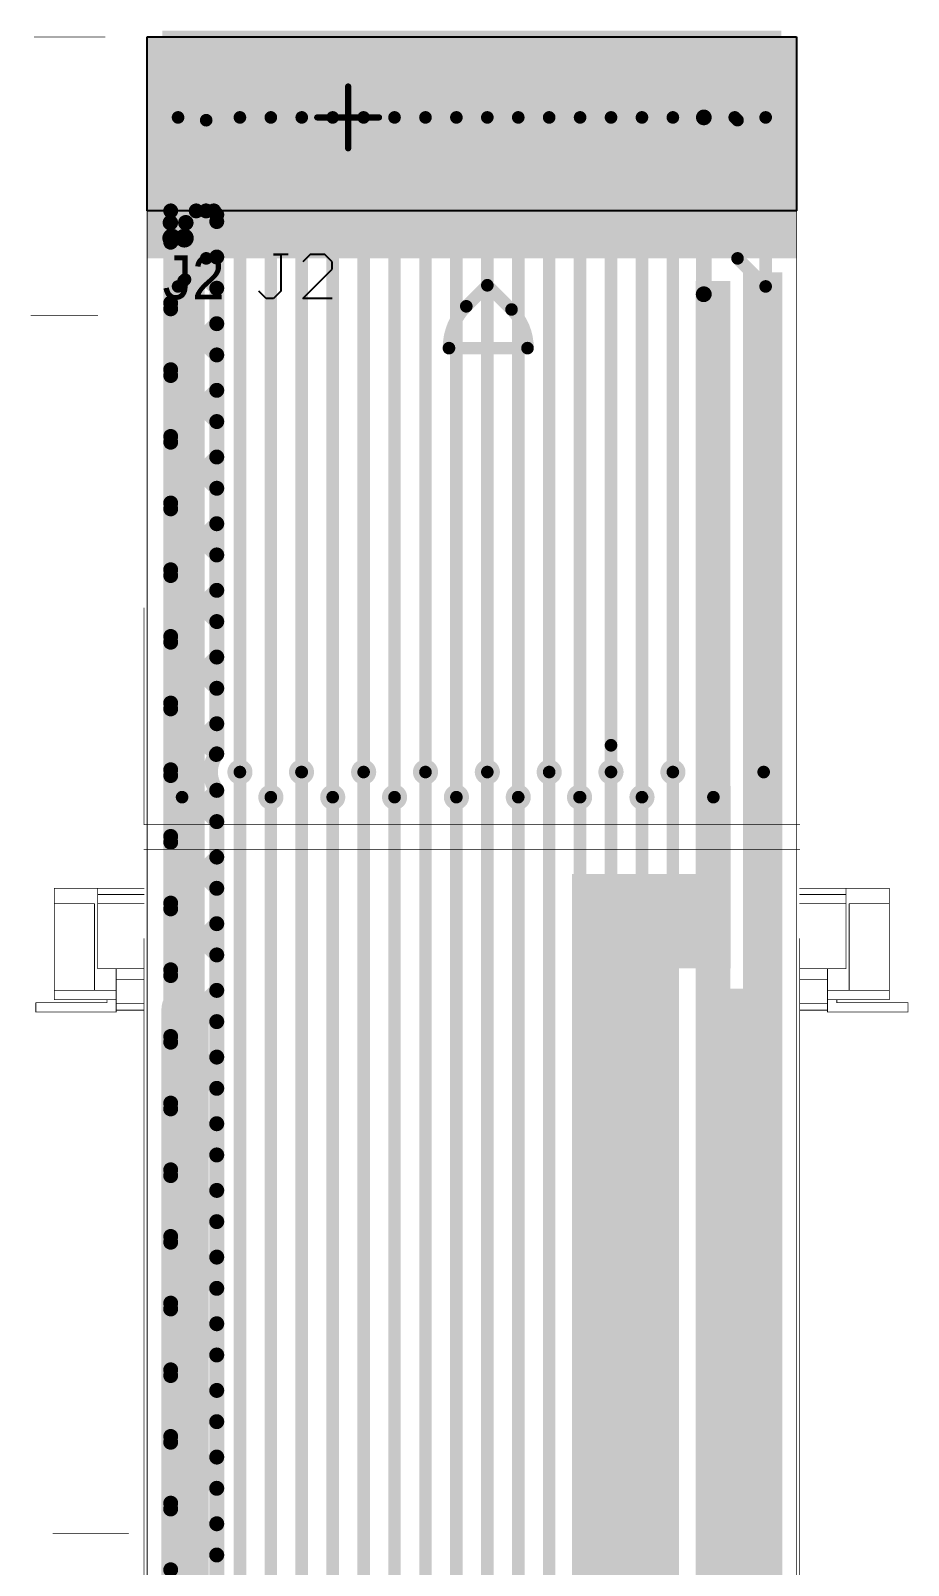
# Model space of a CAD drawing. Header units: millimetres. Extents: x 235 to 830, y 272 to 692.
# Drawn here: x 508.04 to 522.23, y 576.11 to 600.92 of the extents above; entities that cross this region are included whole.
import ezdxf

# ---------------------------------------------------------------- set-up
doc = ezdxf.new("R2010")
doc.units = ezdxf.units.MM
for name, color, linetype in [('BottomLayer', 5, 'Continuous'), ('BottomOverlay', 54, 'Continuous'), ('BottomPaste', 16, 'Continuous'), ('BottomSolder', 6, 'Continuous'), ('KeepOutLayer', 6, 'Continuous'), ('Mechanical1', 6, 'Continuous'), ('Mechanical15', 56, 'Continuous'), ('Mechanical2', 216, 'Continuous'), ('Mechanical4', 56, 'Continuous'), ('MultiLayer', 9, 'Continuous'), ('TopLayer', 1, 'Continuous'), ('TopOverlay', 2, 'Continuous'), ('TopPaste', 8, 'Continuous'), ('TopSolder', 216, 'Continuous'), ('ViaHoleLayer', 16, 'Continuous')]:
    doc.layers.add(name, color=color, linetype=linetype)

# ---------------------------------------------------------------- blocks, each defined once
blk = doc.blocks.new('FFC_PADS_LID_9')
at = {"layer": 'BottomLayer'}
for points in [[(-4.85, 1.3), (-5.15, 1.3), (-4.85, -1.3), (-5.15, -1.3)], [(-4.35, 1.3), (-4.65, 1.3), (-4.35, -1.3), (-4.65, -1.3)], [(-3.85, 1.3), (-4.15, 1.3), (-3.85, -1.3), (-4.15, -1.3)], [(-3.35, 1.3), (-3.65, 1.3), (-3.35, -1.3), (-3.65, -1.3)], [(-2.85, 1.3), (-3.15, 1.3), (-2.85, -1.3), (-3.15, -1.3)], [(-2.35, 1.3), (-2.65, 1.3), (-2.35, -1.3), (-2.65, -1.3)], [(-1.85, 1.3), (-2.15, 1.3), (-1.85, -1.3), (-2.15, -1.3)], [(-1.35, 1.3), (-1.65, 1.3), (-1.35, -1.3), (-1.65, -1.3)], [(-0.85, 1.3), (-1.15, 1.3), (-0.85, -1.3), (-1.15, -1.3)], [(-0.35, 1.3), (-0.65, 1.3), (-0.35, -1.3), (-0.65, -1.3)], [(0.15, 1.3), (-0.15, 1.3), (0.15, -1.3), (-0.15, -1.3)], [(0.65, 1.3), (0.35, 1.3), (0.65, -1.3), (0.35, -1.3)], [(1.15, 1.3), (0.85, 1.3), (1.15, -1.3), (0.85, -1.3)], [(1.65, 1.3), (1.35, 1.3), (1.65, -1.3), (1.35, -1.3)], [(2.15, 1.3), (1.85, 1.3), (2.15, -1.3), (1.85, -1.3)], [(2.65, 1.3), (2.35, 1.3), (2.65, -1.3), (2.35, -1.3)], [(3.15, 1.3), (2.85, 1.3), (3.15, -1.3), (2.85, -1.3)], [(3.65, 1.3), (3.35, 1.3), (3.65, -1.3), (3.35, -1.3)], [(4.15, 1.3), (3.85, 1.3), (4.15, -1.3), (3.85, -1.3)], [(4.65, 1.3), (4.35, 1.3), (4.65, -1.3), (4.35, -1.3)]]:
    blk.add_solid(points, dxfattribs=at)
at = {"layer": 'BottomPaste'}
for points in [[(-4.85, 1.3), (-5.15, 1.3), (-4.85, -1.3), (-5.15, -1.3)], [(-4.35, 1.3), (-4.65, 1.3), (-4.35, -1.3), (-4.65, -1.3)], [(-3.85, 1.3), (-4.15, 1.3), (-3.85, -1.3), (-4.15, -1.3)], [(-3.35, 1.3), (-3.65, 1.3), (-3.35, -1.3), (-3.65, -1.3)], [(-2.85, 1.3), (-3.15, 1.3), (-2.85, -1.3), (-3.15, -1.3)], [(-2.35, 1.3), (-2.65, 1.3), (-2.35, -1.3), (-2.65, -1.3)], [(-1.85, 1.3), (-2.15, 1.3), (-1.85, -1.3), (-2.15, -1.3)], [(-1.35, 1.3), (-1.65, 1.3), (-1.35, -1.3), (-1.65, -1.3)], [(-0.85, 1.3), (-1.15, 1.3), (-0.85, -1.3), (-1.15, -1.3)], [(-0.35, 1.3), (-0.65, 1.3), (-0.35, -1.3), (-0.65, -1.3)], [(0.15, 1.3), (-0.15, 1.3), (0.15, -1.3), (-0.15, -1.3)], [(0.65, 1.3), (0.35, 1.3), (0.65, -1.3), (0.35, -1.3)], [(1.15, 1.3), (0.85, 1.3), (1.15, -1.3), (0.85, -1.3)], [(1.65, 1.3), (1.35, 1.3), (1.65, -1.3), (1.35, -1.3)], [(2.15, 1.3), (1.85, 1.3), (2.15, -1.3), (1.85, -1.3)], [(2.65, 1.3), (2.35, 1.3), (2.65, -1.3), (2.35, -1.3)], [(3.15, 1.3), (2.85, 1.3), (3.15, -1.3), (2.85, -1.3)], [(3.65, 1.3), (3.35, 1.3), (3.65, -1.3), (3.35, -1.3)], [(4.15, 1.3), (3.85, 1.3), (4.15, -1.3), (3.85, -1.3)], [(4.65, 1.3), (4.35, 1.3), (4.65, -1.3), (4.35, -1.3)]]:
    blk.add_solid(points, dxfattribs=at)
at = {"layer": 'BottomSolder'}
for points in [[(-4.748, 1.402), (-5.252, 1.402), (-4.748, -1.402), (-5.252, -1.402)], [(-4.248, 1.402), (-4.752, 1.402), (-4.248, -1.402), (-4.752, -1.402)], [(-3.748, 1.402), (-4.252, 1.402), (-3.748, -1.402), (-4.252, -1.402)], [(-3.248, 1.402), (-3.752, 1.402), (-3.248, -1.402), (-3.752, -1.402)], [(-2.748, 1.402), (-3.252, 1.402), (-2.748, -1.402), (-3.252, -1.402)], [(-2.248, 1.402), (-2.752, 1.402), (-2.248, -1.402), (-2.752, -1.402)], [(-1.748, 1.402), (-2.252, 1.402), (-1.748, -1.402), (-2.252, -1.402)], [(-1.248, 1.402), (-1.752, 1.402), (-1.248, -1.402), (-1.752, -1.402)], [(-0.748, 1.402), (-1.252, 1.402), (-0.748, -1.402), (-1.252, -1.402)], [(-0.248, 1.402), (-0.752, 1.402), (-0.248, -1.402), (-0.752, -1.402)], [(0.252, 1.402), (-0.252, 1.402), (0.252, -1.402), (-0.252, -1.402)], [(0.752, 1.402), (0.248, 1.402), (0.752, -1.402), (0.248, -1.402)], [(1.252, 1.402), (0.748, 1.402), (1.252, -1.402), (0.748, -1.402)], [(1.752, 1.402), (1.248, 1.402), (1.752, -1.402), (1.248, -1.402)], [(2.252, 1.402), (1.748, 1.402), (2.252, -1.402), (1.748, -1.402)], [(2.752, 1.402), (2.248, 1.402), (2.752, -1.402), (2.248, -1.402)], [(3.252, 1.402), (2.748, 1.402), (3.252, -1.402), (2.748, -1.402)], [(3.752, 1.402), (3.248, 1.402), (3.752, -1.402), (3.248, -1.402)], [(4.252, 1.402), (3.748, 1.402), (4.252, -1.402), (3.748, -1.402)], [(4.752, 1.402), (4.248, 1.402), (4.752, -1.402), (4.248, -1.402)]]:
    blk.add_solid(points, dxfattribs=at)
at = {"layer": 'Mechanical15', "const_width": 0.1}
for points in [[(1.75, 0.5), (1.75, -0.5)], [(2.25, 0), (1.25, 0)]]:
    blk.add_lwpolyline(points, dxfattribs=at)
at = {"layer": 'Mechanical15', "const_width": 0.05}
for points in [[(1.725, 0.5, 1), (1.775, 0.5, 1)], [(1.225, 0, 1), (1.275, 0, 1)], [(2.225, 0, 1), (2.275, 0, 1)], [(1.725, -0.5, 1), (1.775, -0.5, 1)]]:
    blk.add_lwpolyline(points, format="xyb", close=True, dxfattribs=at)
at = {"layer": 'TopLayer'}
for points in [[(-4.85, 1.3), (-5.15, 1.3), (-4.85, -1.3), (-5.15, -1.3)], [(-4.35, 1.3), (-4.65, 1.3), (-4.35, -1.3), (-4.65, -1.3)], [(-3.85, 1.3), (-4.15, 1.3), (-3.85, -1.3), (-4.15, -1.3)], [(-3.35, 1.3), (-3.65, 1.3), (-3.35, -1.3), (-3.65, -1.3)], [(-2.85, 1.3), (-3.15, 1.3), (-2.85, -1.3), (-3.15, -1.3)], [(-2.35, 1.3), (-2.65, 1.3), (-2.35, -1.3), (-2.65, -1.3)], [(-1.85, 1.3), (-2.15, 1.3), (-1.85, -1.3), (-2.15, -1.3)], [(-1.35, 1.3), (-1.65, 1.3), (-1.35, -1.3), (-1.65, -1.3)], [(-0.85, 1.3), (-1.15, 1.3), (-0.85, -1.3), (-1.15, -1.3)], [(-0.35, 1.3), (-0.65, 1.3), (-0.35, -1.3), (-0.65, -1.3)], [(0.15, 1.3), (-0.15, 1.3), (0.15, -1.3), (-0.15, -1.3)], [(0.65, 1.3), (0.35, 1.3), (0.65, -1.3), (0.35, -1.3)], [(1.15, 1.3), (0.85, 1.3), (1.15, -1.3), (0.85, -1.3)], [(1.65, 1.3), (1.35, 1.3), (1.65, -1.3), (1.35, -1.3)], [(2.15, 1.3), (1.85, 1.3), (2.15, -1.3), (1.85, -1.3)], [(2.65, 1.3), (2.35, 1.3), (2.65, -1.3), (2.35, -1.3)], [(3.15, 1.3), (2.85, 1.3), (3.15, -1.3), (2.85, -1.3)], [(3.65, 1.3), (3.35, 1.3), (3.65, -1.3), (3.35, -1.3)], [(4.15, 1.3), (3.85, 1.3), (4.15, -1.3), (3.85, -1.3)], [(4.65, 1.3), (4.35, 1.3), (4.65, -1.3), (4.35, -1.3)]]:
    blk.add_solid(points, dxfattribs=at)
at = {"layer": 'TopOverlay'}
for points, const_width in [([(4.625, 1.702, 1), (4.375, 1.702, 1)], 0.25), ([(4.312, 1.702, 1), (4.437, 1.702, 1)], 0.125), ([(4.562, 1.702, 1), (4.687, 1.702, 1)], 0.125)]:
    blk.add_lwpolyline(points, format="xyb", close=True, dxfattribs=dict(at, const_width=const_width))
at = {"layer": 'TopPaste'}
for points in [[(-4.85, 1.3), (-5.15, 1.3), (-4.85, -1.3), (-5.15, -1.3)], [(-4.35, 1.3), (-4.65, 1.3), (-4.35, -1.3), (-4.65, -1.3)], [(-3.85, 1.3), (-4.15, 1.3), (-3.85, -1.3), (-4.15, -1.3)], [(-3.35, 1.3), (-3.65, 1.3), (-3.35, -1.3), (-3.65, -1.3)], [(-2.85, 1.3), (-3.15, 1.3), (-2.85, -1.3), (-3.15, -1.3)], [(-2.35, 1.3), (-2.65, 1.3), (-2.35, -1.3), (-2.65, -1.3)], [(-1.85, 1.3), (-2.15, 1.3), (-1.85, -1.3), (-2.15, -1.3)], [(-1.35, 1.3), (-1.65, 1.3), (-1.35, -1.3), (-1.65, -1.3)], [(-0.85, 1.3), (-1.15, 1.3), (-0.85, -1.3), (-1.15, -1.3)], [(-0.35, 1.3), (-0.65, 1.3), (-0.35, -1.3), (-0.65, -1.3)], [(0.15, 1.3), (-0.15, 1.3), (0.15, -1.3), (-0.15, -1.3)], [(0.65, 1.3), (0.35, 1.3), (0.65, -1.3), (0.35, -1.3)], [(1.15, 1.3), (0.85, 1.3), (1.15, -1.3), (0.85, -1.3)], [(1.65, 1.3), (1.35, 1.3), (1.65, -1.3), (1.35, -1.3)], [(2.15, 1.3), (1.85, 1.3), (2.15, -1.3), (1.85, -1.3)], [(2.65, 1.3), (2.35, 1.3), (2.65, -1.3), (2.35, -1.3)], [(3.15, 1.3), (2.85, 1.3), (3.15, -1.3), (2.85, -1.3)], [(3.65, 1.3), (3.35, 1.3), (3.65, -1.3), (3.35, -1.3)], [(4.15, 1.3), (3.85, 1.3), (4.15, -1.3), (3.85, -1.3)], [(4.65, 1.3), (4.35, 1.3), (4.65, -1.3), (4.35, -1.3)]]:
    blk.add_solid(points, dxfattribs=at)
at = {"layer": 'TopSolder'}
for points in [[(-4.748, 1.402), (-5.252, 1.402), (-4.748, -1.402), (-5.252, -1.402)], [(-4.248, 1.402), (-4.752, 1.402), (-4.248, -1.402), (-4.752, -1.402)], [(-3.748, 1.402), (-4.252, 1.402), (-3.748, -1.402), (-4.252, -1.402)], [(-3.248, 1.402), (-3.752, 1.402), (-3.248, -1.402), (-3.752, -1.402)], [(-2.748, 1.402), (-3.252, 1.402), (-2.748, -1.402), (-3.252, -1.402)], [(-2.248, 1.402), (-2.752, 1.402), (-2.248, -1.402), (-2.752, -1.402)], [(-1.748, 1.402), (-2.252, 1.402), (-1.748, -1.402), (-2.252, -1.402)], [(-1.248, 1.402), (-1.752, 1.402), (-1.248, -1.402), (-1.752, -1.402)], [(-0.748, 1.402), (-1.252, 1.402), (-0.748, -1.402), (-1.252, -1.402)], [(-0.248, 1.402), (-0.752, 1.402), (-0.248, -1.402), (-0.752, -1.402)], [(0.252, 1.402), (-0.252, 1.402), (0.252, -1.402), (-0.252, -1.402)], [(0.752, 1.402), (0.248, 1.402), (0.752, -1.402), (0.248, -1.402)], [(1.252, 1.402), (0.748, 1.402), (1.252, -1.402), (0.748, -1.402)], [(1.752, 1.402), (1.248, 1.402), (1.752, -1.402), (1.248, -1.402)], [(2.252, 1.402), (1.748, 1.402), (2.252, -1.402), (1.748, -1.402)], [(2.752, 1.402), (2.248, 1.402), (2.752, -1.402), (2.248, -1.402)], [(3.252, 1.402), (2.748, 1.402), (3.252, -1.402), (2.748, -1.402)], [(3.752, 1.402), (3.248, 1.402), (3.752, -1.402), (3.248, -1.402)], [(4.252, 1.402), (3.748, 1.402), (4.252, -1.402), (3.748, -1.402)], [(4.752, 1.402), (4.248, 1.402), (4.752, -1.402), (4.248, -1.402)]]:
    blk.add_solid(points, dxfattribs=at)

msp = doc.modelspace()

# ---------------------------------------------------------------- linework, layer by layer
at = {"layer": 'BottomLayer'}
for p, q in [((509.924, 598.005), (509.924, 600.816)), ((509.924, 600.816), (520.424, 600.816)), ((520.424, 600.816), (520.424, 598.005)), ((520.424, 598.005), (509.924, 598.005))]:
    msp.add_line(p, q, dxfattribs=at)
for points, const_width in [([(510.424, 596.784), (510.424, 599.516)], 0.203), ([(510.879, 597.238), (510.879, 599.471)], 0.203), ([(511.424, 588.935), (511.424, 599.516)], 0.203), ([(511.924, 588.529), (511.924, 599.516)], 0.203), ([(512.424, 588.935), (512.424, 599.516)], 0.203), ([(512.924, 588.529), (512.924, 599.516)], 0.203), ([(513.424, 588.935), (513.424, 599.516)], 0.203), ([(513.924, 588.529), (513.924, 599.516)], 0.203), ([(514.424, 588.935), (514.424, 599.516)], 0.203), ([(514.924, 588.529), (514.924, 599.516)], 0.203), ([(515.424, 588.935), (515.424, 599.516)], 0.203), ([(515.924, 588.529), (515.924, 599.516)], 0.203), ([(516.424, 588.935), (516.424, 599.516)], 0.203), ([(516.924, 588.529), (516.924, 599.516)], 0.203), ([(517.424, 589.368), (517.424, 599.516)], 0.203), ([(517.924, 588.529), (517.924, 599.516)], 0.203), ([(518.424, 588.935), (518.424, 599.516)], 0.203), ([(518.924, 596.659), (518.924, 599.516)], 0.254), ([(519.424, 599.516), (519.469, 599.471)], 0.203), ([(519.469, 597.238), (519.469, 599.471)], 0.203), ([(519.924, 596.784), (519.924, 599.516)], 0.203), ([(510.514, 596.874), (510.879, 597.238)], 0.203), ([(519.469, 597.238), (519.924, 596.784)], 0.203), ([(510.514, 588.529), (510.514, 596.874)], 0.635), ([(518.922, 596.657), (518.924, 596.659)], 0.254), ([(517.423, 588.936), (517.423, 589.367)], 0.203)]:
    msp.add_lwpolyline(points, dxfattribs=dict(at, const_width=const_width))
for points, const_width in [([(510.373, 599.516, 1), (510.475, 599.516, 1)], 0.102), ([(510.828, 599.471, 1), (510.93, 599.471, 1)], 0.102), ([(511.373, 599.516, 1), (511.475, 599.516, 1)], 0.102), ([(511.873, 599.516, 1), (511.975, 599.516, 1)], 0.102), ([(512.373, 599.516, 1), (512.475, 599.516, 1)], 0.102), ([(512.873, 599.516, 1), (512.975, 599.516, 1)], 0.102), ([(513.373, 599.516, 1), (513.475, 599.516, 1)], 0.102), ([(513.873, 599.516, 1), (513.975, 599.516, 1)], 0.102), ([(514.373, 599.516, 1), (514.475, 599.516, 1)], 0.102), ([(514.873, 599.516, 1), (514.975, 599.516, 1)], 0.102), ([(515.373, 599.516, 1), (515.475, 599.516, 1)], 0.102), ([(515.873, 599.516, 1), (515.975, 599.516, 1)], 0.102), ([(516.373, 599.516, 1), (516.475, 599.516, 1)], 0.102), ([(516.873, 599.516, 1), (516.975, 599.516, 1)], 0.102), ([(517.373, 599.516, 1), (517.475, 599.516, 1)], 0.102), ([(517.873, 599.516, 1), (517.975, 599.516, 1)], 0.102), ([(518.373, 599.516, 1), (518.475, 599.516, 1)], 0.102), ([(518.861, 599.516, 1), (518.988, 599.516, 1)], 0.127), ([(519.373, 599.516, 1), (519.475, 599.516, 1)], 0.102), ([(519.419, 599.471, 1), (519.52, 599.471, 1)], 0.102), ([(519.419, 599.471, 1), (519.52, 599.471, 1)], 0.102), ([(519.873, 599.516, 1), (519.975, 599.516, 1)], 0.102), ([(510.828, 597.238, 1), (510.93, 597.238, 1)], 0.102), ([(510.828, 597.238, 1), (510.93, 597.238, 1)], 0.102), ([(519.419, 597.238, 1), (519.52, 597.238, 1)], 0.102), ([(519.419, 597.238, 1), (519.52, 597.238, 1)], 0.102), ([(510.355, 596.874, 1), (510.673, 596.874, 1)], 0.318), ([(510.373, 596.784, 1), (510.475, 596.784, 1)], 0.102), ([(510.463, 596.874, 1), (510.565, 596.874, 1)], 0.102), ([(519.873, 596.784, 1), (519.975, 596.784, 1)], 0.102), ([(519.873, 596.784, 1), (519.975, 596.784, 1)], 0.102), ([(518.858, 596.657, 1), (518.985, 596.657, 1)], 0.127), ([(518.861, 596.659, 1), (518.988, 596.659, 1)], 0.127), ([(518.861, 596.659, 1), (518.988, 596.659, 1)], 0.127), ([(517.372, 589.367, 1), (517.474, 589.367, 1)], 0.102), ([(517.373, 589.368, 1), (517.475, 589.368, 1)], 0.102), ([(511.323, 588.935, 1), (511.526, 588.935, 1)], 0.203), ([(512.318, 588.935, 1), (512.521, 588.935, 1)], 0.203), ([(513.323, 588.935, 1), (513.526, 588.935, 1)], 0.203), ([(514.323, 588.935, 1), (514.526, 588.935, 1)], 0.203), ([(515.323, 588.935, 1), (515.526, 588.935, 1)], 0.203), ([(516.323, 588.935, 1), (516.526, 588.935, 1)], 0.203), ([(517.321, 588.936, 1), (517.525, 588.936, 1)], 0.203), ([(518.323, 588.935, 1), (518.526, 588.935, 1)], 0.203), ([(519.79, 588.935, 1), (519.993, 588.935, 1)], 0.203), ([(511.373, 588.935, 1), (511.475, 588.935, 1)], 0.102), ([(512.373, 588.935, 1), (512.475, 588.935, 1)], 0.102), ([(513.373, 588.935, 1), (513.475, 588.935, 1)], 0.102), ([(514.373, 588.935, 1), (514.475, 588.935, 1)], 0.102), ([(515.373, 588.935, 1), (515.475, 588.935, 1)], 0.102), ([(516.373, 588.935, 1), (516.475, 588.935, 1)], 0.102), ([(517.372, 588.936, 1), (517.474, 588.936, 1)], 0.102), ([(518.373, 588.935, 1), (518.475, 588.935, 1)], 0.102), ([(510.355, 588.529, 1), (510.673, 588.529, 1)], 0.318), ([(510.387, 588.529, 1), (510.59, 588.529, 1)], 0.203), ([(511.823, 588.529, 1), (512.026, 588.529, 1)], 0.203), ([(511.873, 588.529, 1), (511.975, 588.529, 1)], 0.102), ([(512.823, 588.529, 1), (513.026, 588.529, 1)], 0.203), ([(512.873, 588.529, 1), (512.975, 588.529, 1)], 0.102), ([(513.823, 588.529, 1), (514.026, 588.529, 1)], 0.203), ([(513.873, 588.529, 1), (513.975, 588.529, 1)], 0.102), ([(514.823, 588.529, 1), (515.026, 588.529, 1)], 0.203), ([(514.873, 588.529, 1), (514.975, 588.529, 1)], 0.102), ([(515.823, 588.529, 1), (516.026, 588.529, 1)], 0.203), ([(515.873, 588.529, 1), (515.975, 588.529, 1)], 0.102), ([(516.813, 588.529, 1), (517.017, 588.529, 1)], 0.203), ([(516.873, 588.529, 1), (516.975, 588.529, 1)], 0.102), ([(517.823, 588.529, 1), (518.026, 588.529, 1)], 0.203), ([(517.873, 588.529, 1), (517.975, 588.529, 1)], 0.102), ([(518.977, 588.529, 1), (519.181, 588.529, 1)], 0.203)]:
    msp.add_lwpolyline(points, format="xyb", close=True, dxfattribs=dict(at, const_width=const_width))
for points in [[(518.823, 587.998), (519.353, 587.998), (518.823, 596.874), (519.353, 596.874)], [(519.557, 564.02), (520.192, 564.02), (519.557, 597.012), (520.192, 597.012)], [(518.823, 585.762), (519.357, 585.762), (518.823, 588.709), (519.357, 588.709)], [(516.791, 585.762), (519.357, 585.762), (516.791, 587.286), (519.357, 587.286)], [(516.791, 561.531), (518.366, 561.531), (516.791, 587.286), (518.366, 587.286)], [(518.874, 563.36), (520.192, 563.36), (518.874, 585.432), (520.192, 585.432)]]:
    msp.add_solid(points, dxfattribs=at)
at = {"layer": 'BottomOverlay'}
for p, q in [((512.206, 597.302), (511.969, 597.302)), ((511.969, 597.302), (512.088, 597.302)), ((512.088, 597.302), (512.088, 596.709)), ((512.562, 597.302), (512.443, 597.183)), ((512.799, 597.302), (512.562, 597.302)), ((512.917, 597.183), (512.799, 597.302)), ((512.443, 596.591), (512.917, 597.065)), ((512.917, 597.065), (512.917, 597.183)), ((511.851, 596.591), (511.732, 596.709)), ((511.969, 596.591), (511.851, 596.591)), ((512.088, 596.709), (511.969, 596.591)), ((512.917, 596.591), (512.443, 596.591))]:
    msp.add_line(p, q, dxfattribs=at)
for points, const_width in [([(510.526, 597.565, 1), (510.323, 597.565, 1)], 0.305), ([(510.246, 597.565, 1), (510.399, 597.565, 1)], 0.152), ([(510.45, 597.565, 1), (510.602, 597.565, 1)], 0.152)]:
    msp.add_lwpolyline(points, format="xyb", close=True, dxfattribs=dict(at, const_width=const_width))
at = {"layer": 'KeepOutLayer', "const_width": 0.0127}
for points in [[(509.924, 600.816), (520.424, 600.816)], [(509.924, 565.086), (509.924, 600.816)], [(520.424, 565.086), (520.424, 600.816)]]:
    msp.add_lwpolyline(points, dxfattribs=at)
at = {"layer": 'KeepOutLayer', "const_width": 0.00635}
for points in [[(509.921, 600.816, 1), (509.927, 600.816, 1)], [(509.921, 600.816, 1), (509.927, 600.816, 1)], [(520.421, 600.816, 1), (520.427, 600.816, 1)], [(520.421, 600.816, 1), (520.427, 600.816, 1)]]:
    msp.add_lwpolyline(points, format="xyb", close=True, dxfattribs=at)
at = {"layer": 'Mechanical1', "const_width": 0.0127}
for points in [[(508.099, 600.816), (509.242, 600.816)], [(508.048, 596.316), (509.124, 596.316)], [(509.874, 588.086), (509.874, 591.586)], [(509.874, 588.086), (520.474, 588.086)], [(509.874, 587.686), (520.474, 587.686)], [(508.424, 587.056), (509.874, 587.056)], [(508.424, 585.256), (508.424, 587.056)], [(509.124, 585.756), (509.124, 587.056)], [(509.124, 586.956), (509.874, 586.956)], [(520.474, 587.056), (521.924, 587.056)], [(520.474, 586.956), (521.224, 586.956)], [(521.224, 585.756), (521.224, 587.056)], [(521.924, 585.256), (521.924, 587.056)], [(508.424, 586.806), (509.074, 586.806)], [(509.074, 585.406), (509.074, 586.806)], [(509.124, 586.806), (509.874, 586.806)], [(520.474, 586.806), (521.224, 586.806)], [(521.274, 586.806), (521.924, 586.806)], [(521.274, 585.406), (521.274, 586.806)], [(509.874, 520.74), (509.874, 586.24)], [(520.474, 520.74), (520.474, 586.24)], [(509.124, 585.756), (509.874, 585.756)], [(509.424, 585.056), (509.424, 585.756)], [(520.474, 585.756), (521.224, 585.756)], [(520.924, 585.056), (520.924, 585.756)], [(508.424, 585.406), (509.424, 585.406)], [(509.424, 585.586), (509.874, 585.586)], [(520.474, 585.586), (520.924, 585.586)], [(520.924, 585.406), (521.924, 585.406)], [(508.124, 585.206), (509.274, 585.206)], [(508.124, 585.056), (508.124, 585.206)], [(508.424, 585.256), (509.424, 585.256)], [(509.274, 585.206), (509.274, 585.256)], [(509.424, 585.196), (509.874, 585.196)], [(520.474, 585.196), (520.924, 585.196)], [(520.924, 585.256), (521.924, 585.256)], [(521.074, 585.206), (521.074, 585.256)], [(521.074, 585.206), (522.224, 585.206)], [(522.224, 585.056), (522.224, 585.206)], [(508.124, 585.056), (509.424, 585.056)], [(509.424, 585.086), (509.874, 585.086)], [(520.474, 585.086), (520.924, 585.086)], [(520.924, 585.056), (522.224, 585.056)], [(508.403, 576.626), (509.623, 576.626)]]:
    msp.add_lwpolyline(points, dxfattribs=at)
at = {"layer": 'Mechanical1', "const_width": 0.00635}
for points in [[(508.095, 600.816, 1), (508.102, 600.816, 1)], [(509.238, 600.816, 1), (509.245, 600.816, 1)], [(508.045, 596.316, 1), (508.051, 596.316, 1)], [(509.121, 596.316, 1), (509.127, 596.316, 1)], [(509.871, 591.586, 1), (509.877, 591.586, 1)], [(509.871, 588.086, 1), (509.877, 588.086, 1)], [(509.871, 588.086, 1), (509.877, 588.086, 1)], [(520.471, 588.086, 1), (520.477, 588.086, 1)], [(509.871, 587.686, 1), (509.877, 587.686, 1)], [(520.471, 587.686, 1), (520.477, 587.686, 1)], [(508.421, 587.056, 1), (508.427, 587.056, 1)], [(508.421, 587.056, 1), (508.427, 587.056, 1)], [(509.121, 587.056, 1), (509.127, 587.056, 1)], [(509.121, 586.956, 1), (509.127, 586.956, 1)], [(509.871, 587.056, 1), (509.877, 587.056, 1)], [(509.871, 586.956, 1), (509.877, 586.956, 1)], [(520.471, 587.056, 1), (520.477, 587.056, 1)], [(520.471, 586.956, 1), (520.477, 586.956, 1)], [(521.221, 587.056, 1), (521.227, 587.056, 1)], [(521.221, 586.956, 1), (521.227, 586.956, 1)], [(521.921, 587.056, 1), (521.927, 587.056, 1)], [(521.921, 587.056, 1), (521.927, 587.056, 1)], [(508.421, 586.806, 1), (508.427, 586.806, 1)], [(509.071, 586.806, 1), (509.077, 586.806, 1)], [(509.071, 586.806, 1), (509.077, 586.806, 1)], [(509.121, 586.806, 1), (509.127, 586.806, 1)], [(509.871, 586.806, 1), (509.877, 586.806, 1)], [(520.471, 586.806, 1), (520.477, 586.806, 1)], [(521.221, 586.806, 1), (521.227, 586.806, 1)], [(521.271, 586.806, 1), (521.277, 586.806, 1)], [(521.271, 586.806, 1), (521.277, 586.806, 1)], [(521.921, 586.806, 1), (521.927, 586.806, 1)], [(509.871, 586.24, 1), (509.877, 586.24, 1)], [(520.471, 586.24, 1), (520.477, 586.24, 1)], [(509.121, 585.756, 1), (509.127, 585.756, 1)], [(509.121, 585.756, 1), (509.127, 585.756, 1)], [(509.421, 585.756, 1), (509.427, 585.756, 1)], [(509.871, 585.756, 1), (509.877, 585.756, 1)], [(520.471, 585.756, 1), (520.477, 585.756, 1)], [(520.921, 585.756, 1), (520.927, 585.756, 1)], [(521.221, 585.756, 1), (521.227, 585.756, 1)], [(521.221, 585.756, 1), (521.227, 585.756, 1)], [(508.421, 585.406, 1), (508.427, 585.406, 1)], [(509.071, 585.406, 1), (509.077, 585.406, 1)], [(509.421, 585.586, 1), (509.427, 585.586, 1)], [(509.421, 585.406, 1), (509.427, 585.406, 1)], [(509.871, 585.586, 1), (509.877, 585.586, 1)], [(520.471, 585.586, 1), (520.477, 585.586, 1)], [(520.921, 585.586, 1), (520.927, 585.586, 1)], [(520.921, 585.406, 1), (520.927, 585.406, 1)], [(521.271, 585.406, 1), (521.277, 585.406, 1)], [(521.921, 585.406, 1), (521.927, 585.406, 1)], [(508.121, 585.206, 1), (508.127, 585.206, 1)], [(508.121, 585.206, 1), (508.127, 585.206, 1)], [(508.421, 585.256, 1), (508.427, 585.256, 1)], [(508.421, 585.256, 1), (508.427, 585.256, 1)], [(509.271, 585.256, 1), (509.277, 585.256, 1)], [(509.271, 585.206, 1), (509.277, 585.206, 1)], [(509.271, 585.206, 1), (509.277, 585.206, 1)], [(509.421, 585.256, 1), (509.427, 585.256, 1)], [(509.421, 585.196, 1), (509.427, 585.196, 1)], [(509.871, 585.196, 1), (509.877, 585.196, 1)], [(520.471, 585.196, 1), (520.477, 585.196, 1)], [(520.921, 585.256, 1), (520.927, 585.256, 1)], [(520.921, 585.196, 1), (520.927, 585.196, 1)], [(521.071, 585.256, 1), (521.077, 585.256, 1)], [(521.071, 585.206, 1), (521.077, 585.206, 1)], [(521.071, 585.206, 1), (521.077, 585.206, 1)], [(521.921, 585.256, 1), (521.927, 585.256, 1)], [(521.921, 585.256, 1), (521.927, 585.256, 1)], [(522.221, 585.206, 1), (522.227, 585.206, 1)], [(522.221, 585.206, 1), (522.227, 585.206, 1)], [(508.121, 585.056, 1), (508.127, 585.056, 1)], [(508.121, 585.056, 1), (508.127, 585.056, 1)], [(509.421, 585.086, 1), (509.427, 585.086, 1)], [(509.421, 585.056, 1), (509.427, 585.056, 1)], [(509.421, 585.056, 1), (509.427, 585.056, 1)], [(509.871, 585.086, 1), (509.877, 585.086, 1)], [(520.471, 585.086, 1), (520.477, 585.086, 1)], [(520.921, 585.086, 1), (520.927, 585.086, 1)], [(520.921, 585.056, 1), (520.927, 585.056, 1)], [(520.921, 585.056, 1), (520.927, 585.056, 1)], [(522.221, 585.056, 1), (522.227, 585.056, 1)], [(522.221, 585.056, 1), (522.227, 585.056, 1)], [(508.4, 576.626, 1), (508.406, 576.626, 1)], [(509.619, 576.626, 1), (509.626, 576.626, 1)]]:
    msp.add_lwpolyline(points, format="xyb", close=True, dxfattribs=at)
at = {"layer": 'Mechanical2', "const_width": 0.203}
for points in [[(515.084, 596.463), (515.424, 596.803)], [(515.424, 596.803), (515.815, 596.412)], [(515.424, 573.039), (515.424, 596.803)], [(514.804, 595.787), (516.074, 595.787)]]:
    msp.add_lwpolyline(points, dxfattribs=at)
at = {"layer": 'Mechanical2', "const_width": 0.102}
for points in [[(515.373, 596.803, 1), (515.475, 596.803, 1)], [(515.373, 596.803, 1), (515.475, 596.803, 1)], [(515.373, 596.803, 1), (515.475, 596.803, 1)], [(515.033, 596.463, 1), (515.135, 596.463, 1)], [(515.033, 596.463, 1), (515.135, 596.463, 1)], [(515.765, 596.412, 1), (515.866, 596.412, 1)], [(515.765, 596.412, 1), (515.866, 596.412, 1)], [(514.753, 595.787, 1), (514.855, 595.787, 1)], [(514.753, 595.787, 1), (514.855, 595.787, 1)], [(516.023, 595.787, 1), (516.125, 595.787, 1)], [(516.023, 595.787, 1), (516.125, 595.787, 1)]]:
    msp.add_lwpolyline(points, format="xyb", close=True, dxfattribs=at)
at = {"layer": 'Mechanical2', "const_width": 0.203}
for points in [[(514.804, 595.787, -0.198912), (515.084, 596.463)], [(515.815, 596.412, -0.198912), (516.074, 595.787)]]:
    msp.add_lwpolyline(points, format="xyb", dxfattribs=at)
at = {"layer": 'Mechanical2'}
msp.add_solid([(509.924, 597.238), (520.424, 597.238), (509.924, 600.816), (520.424, 600.816)], dxfattribs=at)
at = {"layer": 'Mechanical4', "const_width": 0.0127}
for points in [[(509.924, 565.086), (509.924, 600.816)], [(509.924, 600.816), (520.424, 600.816)], [(520.424, 565.086), (520.424, 600.816)]]:
    msp.add_lwpolyline(points, dxfattribs=at)
at = {"layer": 'Mechanical4', "const_width": 0.00635}
for points in [[(509.921, 600.816, 1), (509.927, 600.816, 1)], [(509.921, 600.816, 1), (509.927, 600.816, 1)], [(520.421, 600.816, 1), (520.427, 600.816, 1)], [(520.421, 600.816, 1), (520.427, 600.816, 1)]]:
    msp.add_lwpolyline(points, format="xyb", close=True, dxfattribs=at)
at = {"layer": 'MultiLayer', "const_width": 0.203}
for points in [[(511.323, 588.935, 1), (511.526, 588.935, 1)], [(512.318, 588.935, 1), (512.521, 588.935, 1)], [(513.323, 588.935, 1), (513.526, 588.935, 1)], [(514.323, 588.935, 1), (514.526, 588.935, 1)], [(515.323, 588.935, 1), (515.526, 588.935, 1)], [(516.323, 588.935, 1), (516.526, 588.935, 1)], [(517.321, 588.936, 1), (517.525, 588.936, 1)], [(518.323, 588.935, 1), (518.526, 588.935, 1)], [(519.79, 588.935, 1), (519.993, 588.935, 1)], [(510.387, 588.529, 1), (510.59, 588.529, 1)], [(511.823, 588.529, 1), (512.026, 588.529, 1)], [(512.823, 588.529, 1), (513.026, 588.529, 1)], [(513.823, 588.529, 1), (514.026, 588.529, 1)], [(514.823, 588.529, 1), (515.026, 588.529, 1)], [(515.823, 588.529, 1), (516.026, 588.529, 1)], [(516.813, 588.529, 1), (517.017, 588.529, 1)], [(517.823, 588.529, 1), (518.026, 588.529, 1)], [(518.977, 588.529, 1), (519.181, 588.529, 1)]]:
    msp.add_lwpolyline(points, format="xyb", close=True, dxfattribs=at)
at = {"layer": 'TopLayer'}
for p, q in [((509.924, 598.005), (509.924, 600.816)), ((509.924, 600.816), (520.424, 600.816)), ((520.424, 600.816), (520.424, 598.005)), ((520.424, 598.005), (509.924, 598.005))]:
    msp.add_line(p, q, dxfattribs=at)
for points, const_width in [([(510.424, 596.784), (510.424, 599.516)], 0.203), ([(510.879, 597.238), (510.879, 599.471)], 0.203), ([(511.424, 588.935), (511.424, 599.516)], 0.203), ([(511.924, 588.529), (511.924, 599.516)], 0.203), ([(512.424, 562.657), (512.424, 599.516)], 0.203), ([(512.924, 588.529), (512.924, 599.516)], 0.203), ([(513.424, 588.935), (513.424, 599.516)], 0.203), ([(513.924, 588.529), (513.924, 599.516)], 0.203), ([(514.424, 588.935), (514.424, 599.516)], 0.203), ([(514.924, 588.529), (514.924, 599.516)], 0.203), ([(515.424, 588.935), (515.424, 599.516)], 0.203), ([(515.924, 588.529), (515.924, 599.516)], 0.203), ([(516.424, 588.935), (516.424, 599.516)], 0.203), ([(516.924, 563.668), (516.924, 599.516)], 0.203), ([(517.424, 588.936), (517.424, 599.516)], 0.203), ([(517.924, 588.529), (517.924, 599.516)], 0.203), ([(518.424, 588.935), (518.424, 599.516)], 0.203), ([(518.924, 596.659), (518.924, 599.516)], 0.254), ([(519.424, 599.516), (519.469, 599.471)], 0.203), ([(519.469, 597.238), (519.469, 599.471)], 0.203), ([(519.924, 596.784), (519.924, 599.516)], 0.203), ([(510.305, 597.593), (510.717, 598.005)], 0.241), ([(510.305, 598.005), (511.001, 598.005)], 0.241), ([(510.305, 565.086), (510.305, 598.005)], 0.241), ([(510.877, 598.005), (511.049, 597.833)], 0.241), ([(511.049, 589.229), (511.049, 597.943)], 0.241), ([(510.305, 597.499), (511.049, 596.755)], 0.241), ([(510.305, 596.516), (511.049, 597.26)], 0.241), ([(510.537, 596.896), (510.879, 597.238)], 0.203), ([(519.469, 597.238), (519.924, 596.784)], 0.203), ([(510.537, 585.1), (510.537, 596.896)], 0.635), ([(518.922, 596.657), (518.924, 596.659)], 0.254), ([(510.305, 596.422), (511.049, 595.677)], 0.241), ([(510.305, 595.438), (511.049, 596.182)], 0.241), ([(510.305, 595.344), (511.049, 594.6)], 0.241), ([(510.305, 594.36), (511.049, 595.105)], 0.241), ([(510.305, 594.266), (511.049, 593.522)], 0.241), ([(510.305, 593.283), (511.049, 594.027)], 0.241), ([(510.305, 593.189), (511.049, 592.444)], 0.241), ([(510.305, 592.205), (511.049, 592.949)], 0.241), ([(510.305, 592.111), (511.049, 591.367)], 0.241), ([(510.305, 591.127), (511.049, 591.872)], 0.241), ([(510.305, 591.033), (511.049, 590.289)], 0.241), ([(510.305, 590.05), (511.049, 590.794)], 0.241), ([(510.305, 589.956), (511.042, 589.219)], 0.241), ([(510.305, 588.972), (511.049, 589.716)], 0.241), ([(510.305, 588.878), (511.049, 588.134)], 0.241), ([(511.424, 562.344), (511.424, 588.935)], 0.203), ([(513.424, 562.902), (513.424, 588.935)], 0.203), ([(514.424, 563.164), (514.424, 588.935)], 0.203), ([(515.424, 563.364), (515.424, 588.935)], 0.203), ([(516.424, 563.809), (516.424, 588.935)], 0.203), ([(517.423, 563.601), (517.423, 588.936)], 0.203), ([(518.424, 563.655), (518.424, 588.935)], 0.203), ([(510.305, 587.895), (511.049, 588.639)], 0.241), ([(511.049, 562.344), (511.049, 588.641)], 0.241), ([(511.924, 562.446), (511.924, 588.529)], 0.203), ([(512.924, 562.767), (512.924, 588.529)], 0.203), ([(513.924, 563.062), (513.924, 588.529)], 0.203), ([(514.924, 563.282), (514.924, 588.529)], 0.203), ([(515.924, 563.628), (515.924, 588.529)], 0.203), ([(517.924, 563.468), (517.924, 588.529)], 0.203), ([(510.305, 587.801), (511.049, 587.056)], 0.241), ([(510.305, 586.817), (511.049, 587.561)], 0.241), ([(510.305, 586.723), (511.049, 585.979)], 0.241), ([(510.305, 585.739), (511.049, 586.484)], 0.241), ([(510.305, 585.645), (511.049, 584.901)], 0.241), ([(510.537, 561.852), (510.537, 585.1)], 0.762), ([(510.305, 584.662), (511.049, 585.406)], 0.241), ([(510.305, 584.568), (511.049, 583.823)], 0.241), ([(510.305, 583.584), (511.049, 584.328)], 0.241), ([(510.305, 583.49), (511.049, 582.746)], 0.241), ([(510.305, 582.506), (511.049, 583.251)], 0.241), ([(510.305, 582.412), (511.049, 581.668)], 0.241), ([(510.305, 581.429), (511.049, 582.173)], 0.241), ([(510.305, 581.335), (511.049, 580.59)], 0.241), ([(510.305, 580.351), (511.049, 581.095)], 0.241), ([(510.305, 580.257), (511.049, 579.513)], 0.241), ([(510.305, 579.273), (511.049, 580.018)], 0.241), ([(510.305, 579.18), (511.049, 578.435)], 0.241), ([(510.305, 578.196), (511.049, 578.94)], 0.241), ([(510.305, 578.102), (511.049, 577.358)], 0.241), ([(510.305, 577.118), (511.049, 577.863)], 0.241), ([(510.305, 577.024), (511.049, 576.28)], 0.241), ([(510.305, 576.041), (511.049, 576.785)], 0.241)]:
    msp.add_lwpolyline(points, dxfattribs=dict(at, const_width=const_width))
for points, const_width in [([(510.373, 599.516, 1), (510.475, 599.516, 1)], 0.102), ([(510.828, 599.471, 1), (510.93, 599.471, 1)], 0.102), ([(511.373, 599.516, 1), (511.475, 599.516, 1)], 0.102), ([(511.873, 599.516, 1), (511.975, 599.516, 1)], 0.102), ([(512.373, 599.516, 1), (512.475, 599.516, 1)], 0.102), ([(512.873, 599.516, 1), (512.975, 599.516, 1)], 0.102), ([(513.373, 599.516, 1), (513.475, 599.516, 1)], 0.102), ([(513.873, 599.516, 1), (513.975, 599.516, 1)], 0.102), ([(514.373, 599.516, 1), (514.475, 599.516, 1)], 0.102), ([(514.873, 599.516, 1), (514.975, 599.516, 1)], 0.102), ([(515.373, 599.516, 1), (515.475, 599.516, 1)], 0.102), ([(515.873, 599.516, 1), (515.975, 599.516, 1)], 0.102), ([(516.373, 599.516, 1), (516.475, 599.516, 1)], 0.102), ([(516.873, 599.516, 1), (516.975, 599.516, 1)], 0.102), ([(517.373, 599.516, 1), (517.475, 599.516, 1)], 0.102), ([(517.873, 599.516, 1), (517.975, 599.516, 1)], 0.102), ([(518.373, 599.516, 1), (518.475, 599.516, 1)], 0.102), ([(518.861, 599.516, 1), (518.988, 599.516, 1)], 0.127), ([(519.373, 599.516, 1), (519.475, 599.516, 1)], 0.102), ([(519.419, 599.471, 1), (519.52, 599.471, 1)], 0.102), ([(519.419, 599.471, 1), (519.52, 599.471, 1)], 0.102), ([(519.873, 599.516, 1), (519.975, 599.516, 1)], 0.102), ([(510.245, 598.005, 1), (510.365, 598.005, 1)], 0.121), ([(510.245, 598.005, 1), (510.365, 598.005, 1)], 0.121), ([(510.657, 598.005, 1), (510.777, 598.005, 1)], 0.121), ([(510.816, 598.005, 1), (510.937, 598.005, 1)], 0.121), ([(510.941, 598.005, 1), (511.061, 598.005, 1)], 0.121), ([(510.989, 597.943, 1), (511.11, 597.943, 1)], 0.121), ([(510.989, 597.833, 1), (511.11, 597.833, 1)], 0.121), ([(510.245, 597.593, 1), (510.365, 597.593, 1)], 0.121), ([(510.245, 597.499, 1), (510.365, 597.499, 1)], 0.121), ([(510.828, 597.238, 1), (510.93, 597.238, 1)], 0.102), ([(510.828, 597.238, 1), (510.93, 597.238, 1)], 0.102), ([(510.989, 597.26, 1), (511.11, 597.26, 1)], 0.121), ([(519.419, 597.238, 1), (519.52, 597.238, 1)], 0.102), ([(519.419, 597.238, 1), (519.52, 597.238, 1)], 0.102), ([(510.378, 596.896, 1), (510.695, 596.896, 1)], 0.318), ([(510.373, 596.784, 1), (510.475, 596.784, 1)], 0.102), ([(510.486, 596.896, 1), (510.587, 596.896, 1)], 0.102), ([(510.989, 596.755, 1), (511.11, 596.755, 1)], 0.121), ([(519.873, 596.784, 1), (519.975, 596.784, 1)], 0.102), ([(519.873, 596.784, 1), (519.975, 596.784, 1)], 0.102), ([(510.245, 596.516, 1), (510.365, 596.516, 1)], 0.121), ([(518.858, 596.657, 1), (518.985, 596.657, 1)], 0.127), ([(518.861, 596.659, 1), (518.988, 596.659, 1)], 0.127), ([(518.861, 596.659, 1), (518.988, 596.659, 1)], 0.127), ([(510.245, 596.422, 1), (510.365, 596.422, 1)], 0.121), ([(510.989, 596.182, 1), (511.11, 596.182, 1)], 0.121), ([(510.245, 595.438, 1), (510.365, 595.438, 1)], 0.121), ([(510.989, 595.677, 1), (511.11, 595.677, 1)], 0.121), ([(510.245, 595.344, 1), (510.365, 595.344, 1)], 0.121), ([(510.989, 595.105, 1), (511.11, 595.105, 1)], 0.121), ([(510.989, 594.6, 1), (511.11, 594.6, 1)], 0.121), ([(510.245, 594.36, 1), (510.365, 594.36, 1)], 0.121), ([(510.245, 594.266, 1), (510.365, 594.266, 1)], 0.121), ([(510.989, 594.027, 1), (511.11, 594.027, 1)], 0.121), ([(510.989, 593.522, 1), (511.11, 593.522, 1)], 0.121), ([(510.245, 593.283, 1), (510.365, 593.283, 1)], 0.121), ([(510.245, 593.189, 1), (510.365, 593.189, 1)], 0.121), ([(510.989, 592.949, 1), (511.11, 592.949, 1)], 0.121), ([(510.989, 592.444, 1), (511.11, 592.444, 1)], 0.121), ([(510.245, 592.205, 1), (510.365, 592.205, 1)], 0.121), ([(510.245, 592.111, 1), (510.365, 592.111, 1)], 0.121), ([(510.989, 591.872, 1), (511.11, 591.872, 1)], 0.121), ([(510.989, 591.367, 1), (511.11, 591.367, 1)], 0.121), ([(510.245, 591.127, 1), (510.365, 591.127, 1)], 0.121), ([(510.245, 591.033, 1), (510.365, 591.033, 1)], 0.121), ([(510.989, 590.794, 1), (511.11, 590.794, 1)], 0.121), ([(510.989, 590.289, 1), (511.11, 590.289, 1)], 0.121), ([(510.245, 590.05, 1), (510.365, 590.05, 1)], 0.121), ([(510.245, 589.956, 1), (510.365, 589.956, 1)], 0.121), ([(510.989, 589.716, 1), (511.11, 589.716, 1)], 0.121), ([(510.982, 589.219, 1), (511.102, 589.219, 1)], 0.121), ([(510.989, 589.229, 1), (511.11, 589.229, 1)], 0.121), ([(510.989, 589.229, 1), (511.11, 589.229, 1)], 0.121), ([(511.323, 588.935, 1), (511.526, 588.935, 1)], 0.203), ([(512.318, 588.935, 1), (512.521, 588.935, 1)], 0.203), ([(513.323, 588.935, 1), (513.526, 588.935, 1)], 0.203), ([(514.323, 588.935, 1), (514.526, 588.935, 1)], 0.203), ([(515.323, 588.935, 1), (515.526, 588.935, 1)], 0.203), ([(516.323, 588.935, 1), (516.526, 588.935, 1)], 0.203), ([(517.321, 588.936, 1), (517.525, 588.936, 1)], 0.203), ([(518.323, 588.935, 1), (518.526, 588.935, 1)], 0.203), ([(519.79, 588.935, 1), (519.993, 588.935, 1)], 0.203), ([(510.245, 588.972, 1), (510.365, 588.972, 1)], 0.121), ([(510.245, 588.878, 1), (510.365, 588.878, 1)], 0.121), ([(511.373, 588.935, 1), (511.475, 588.935, 1)], 0.102), ([(511.373, 588.935, 1), (511.475, 588.935, 1)], 0.102), ([(513.373, 588.935, 1), (513.475, 588.935, 1)], 0.102), ([(513.373, 588.935, 1), (513.475, 588.935, 1)], 0.102), ([(514.373, 588.935, 1), (514.475, 588.935, 1)], 0.102), ([(514.373, 588.935, 1), (514.475, 588.935, 1)], 0.102), ([(515.373, 588.935, 1), (515.475, 588.935, 1)], 0.102), ([(515.373, 588.935, 1), (515.475, 588.935, 1)], 0.102), ([(516.373, 588.935, 1), (516.475, 588.935, 1)], 0.102), ([(516.373, 588.935, 1), (516.475, 588.935, 1)], 0.102), ([(517.372, 588.936, 1), (517.474, 588.936, 1)], 0.102), ([(517.373, 588.936, 1), (517.475, 588.936, 1)], 0.102), ([(518.373, 588.935, 1), (518.475, 588.935, 1)], 0.102), ([(518.373, 588.935, 1), (518.475, 588.935, 1)], 0.102), ([(510.387, 588.529, 1), (510.59, 588.529, 1)], 0.203), ([(510.989, 588.641, 1), (511.11, 588.641, 1)], 0.121), ([(510.989, 588.641, 1), (511.11, 588.641, 1)], 0.121), ([(510.989, 588.639, 1), (511.11, 588.639, 1)], 0.121), ([(511.823, 588.529, 1), (512.026, 588.529, 1)], 0.203), ([(511.873, 588.529, 1), (511.975, 588.529, 1)], 0.102), ([(511.873, 588.529, 1), (511.975, 588.529, 1)], 0.102), ([(512.823, 588.529, 1), (513.026, 588.529, 1)], 0.203), ([(512.873, 588.529, 1), (512.975, 588.529, 1)], 0.102), ([(512.873, 588.529, 1), (512.975, 588.529, 1)], 0.102), ([(513.823, 588.529, 1), (514.026, 588.529, 1)], 0.203), ([(513.873, 588.529, 1), (513.975, 588.529, 1)], 0.102), ([(513.873, 588.529, 1), (513.975, 588.529, 1)], 0.102), ([(514.823, 588.529, 1), (515.026, 588.529, 1)], 0.203), ([(514.873, 588.529, 1), (514.975, 588.529, 1)], 0.102), ([(514.873, 588.529, 1), (514.975, 588.529, 1)], 0.102), ([(515.823, 588.529, 1), (516.026, 588.529, 1)], 0.203), ([(515.873, 588.529, 1), (515.975, 588.529, 1)], 0.102), ([(515.873, 588.529, 1), (515.975, 588.529, 1)], 0.102), ([(516.813, 588.529, 1), (517.017, 588.529, 1)], 0.203), ([(517.823, 588.529, 1), (518.026, 588.529, 1)], 0.203), ([(517.873, 588.529, 1), (517.975, 588.529, 1)], 0.102), ([(517.873, 588.529, 1), (517.975, 588.529, 1)], 0.102), ([(518.977, 588.529, 1), (519.181, 588.529, 1)], 0.203), ([(510.989, 588.134, 1), (511.11, 588.134, 1)], 0.121), ([(510.245, 587.895, 1), (510.365, 587.895, 1)], 0.121), ([(510.245, 587.801, 1), (510.365, 587.801, 1)], 0.121), ([(510.989, 587.561, 1), (511.11, 587.561, 1)], 0.121), ([(510.989, 587.056, 1), (511.11, 587.056, 1)], 0.121), ([(510.245, 586.817, 1), (510.365, 586.817, 1)], 0.121), ([(510.245, 586.723, 1), (510.365, 586.723, 1)], 0.121), ([(510.989, 586.484, 1), (511.11, 586.484, 1)], 0.121), ([(510.989, 585.979, 1), (511.11, 585.979, 1)], 0.121), ([(510.245, 585.739, 1), (510.365, 585.739, 1)], 0.121), ([(510.245, 585.645, 1), (510.365, 585.645, 1)], 0.121), ([(510.346, 585.1, 1), (510.727, 585.1, 1)], 0.381), ([(510.378, 585.1, 1), (510.695, 585.1, 1)], 0.318), ([(510.989, 585.406, 1), (511.11, 585.406, 1)], 0.121), ([(510.989, 584.901, 1), (511.11, 584.901, 1)], 0.121), ([(510.245, 584.662, 1), (510.365, 584.662, 1)], 0.121), ([(510.245, 584.568, 1), (510.365, 584.568, 1)], 0.121), ([(510.989, 584.328, 1), (511.11, 584.328, 1)], 0.121), ([(510.989, 583.823, 1), (511.11, 583.823, 1)], 0.121), ([(510.245, 583.584, 1), (510.365, 583.584, 1)], 0.121), ([(510.245, 583.49, 1), (510.365, 583.49, 1)], 0.121), ([(510.989, 583.251, 1), (511.11, 583.251, 1)], 0.121), ([(510.989, 582.746, 1), (511.11, 582.746, 1)], 0.121), ([(510.245, 582.506, 1), (510.365, 582.506, 1)], 0.121), ([(510.245, 582.412, 1), (510.365, 582.412, 1)], 0.121), ([(510.989, 582.173, 1), (511.11, 582.173, 1)], 0.121), ([(510.989, 581.668, 1), (511.11, 581.668, 1)], 0.121), ([(510.245, 581.429, 1), (510.365, 581.429, 1)], 0.121), ([(510.245, 581.335, 1), (510.365, 581.335, 1)], 0.121), ([(510.989, 581.095, 1), (511.11, 581.095, 1)], 0.121), ([(510.989, 580.59, 1), (511.11, 580.59, 1)], 0.121), ([(510.245, 580.351, 1), (510.365, 580.351, 1)], 0.121), ([(510.245, 580.257, 1), (510.365, 580.257, 1)], 0.121), ([(510.989, 580.018, 1), (511.11, 580.018, 1)], 0.121), ([(510.989, 579.513, 1), (511.11, 579.513, 1)], 0.121), ([(510.245, 579.273, 1), (510.365, 579.273, 1)], 0.121), ([(510.245, 579.18, 1), (510.365, 579.18, 1)], 0.121), ([(510.989, 578.94, 1), (511.11, 578.94, 1)], 0.121), ([(510.989, 578.435, 1), (511.11, 578.435, 1)], 0.121), ([(510.245, 578.196, 1), (510.365, 578.196, 1)], 0.121), ([(510.245, 578.102, 1), (510.365, 578.102, 1)], 0.121), ([(510.989, 577.863, 1), (511.11, 577.863, 1)], 0.121), ([(510.989, 577.358, 1), (511.11, 577.358, 1)], 0.121), ([(510.245, 577.118, 1), (510.365, 577.118, 1)], 0.121), ([(510.245, 577.024, 1), (510.365, 577.024, 1)], 0.121), ([(510.989, 576.785, 1), (511.11, 576.785, 1)], 0.121), ([(510.989, 576.28, 1), (511.11, 576.28, 1)], 0.121), ([(510.245, 576.041, 1), (510.365, 576.041, 1)], 0.121)]:
    msp.add_lwpolyline(points, format="xyb", close=True, dxfattribs=dict(at, const_width=const_width))
at = {"layer": 'TopLayer', "const_width": 0.241}
msp.add_lwpolyline([(511.049, 588.641, -0.345547), (511.049, 589.229)], format="xyb", dxfattribs=at)
at = {"layer": 'TopLayer'}
for points in [[(518.795, 563.614), (519.353, 563.614), (518.795, 596.874), (519.353, 596.874)], [(519.557, 564.452), (520.192, 564.452), (519.557, 597.012), (520.192, 597.012)]]:
    msp.add_solid(points, dxfattribs=at)
at = {"layer": 'ViaHoleLayer', "const_width": 0.102}
for points in [[(511.373, 588.935, 1), (511.475, 588.935, 1)], [(512.368, 588.935, 1), (512.47, 588.935, 1)], [(513.373, 588.935, 1), (513.475, 588.935, 1)], [(514.373, 588.935, 1), (514.475, 588.935, 1)], [(515.373, 588.935, 1), (515.475, 588.935, 1)], [(516.373, 588.935, 1), (516.475, 588.935, 1)], [(517.372, 588.936, 1), (517.474, 588.936, 1)], [(518.373, 588.935, 1), (518.475, 588.935, 1)], [(519.841, 588.935, 1), (519.943, 588.935, 1)], [(510.438, 588.529, 1), (510.54, 588.529, 1)], [(511.873, 588.529, 1), (511.975, 588.529, 1)], [(512.873, 588.529, 1), (512.975, 588.529, 1)], [(513.873, 588.529, 1), (513.975, 588.529, 1)], [(514.873, 588.529, 1), (514.975, 588.529, 1)], [(515.873, 588.529, 1), (515.975, 588.529, 1)], [(516.864, 588.529, 1), (516.966, 588.529, 1)], [(517.873, 588.529, 1), (517.975, 588.529, 1)], [(519.028, 588.529, 1), (519.13, 588.529, 1)]]:
    msp.add_lwpolyline(points, format="xyb", close=True, dxfattribs=at)

# ---------------------------------------------------------------- block references
at = {"rotation": 180}
msp.add_blockref('FFC_PADS_LID_9', (514.924, 599.516), dxfattribs=at)

# ---------------------------------------------------------------- texts
at = {"layer": 'TopOverlay'}
msp.add_text('J2', height=0.7112, dxfattribs=at).set_placement((510.174, 596.575))

doc.saveas('drawing.dxf')
